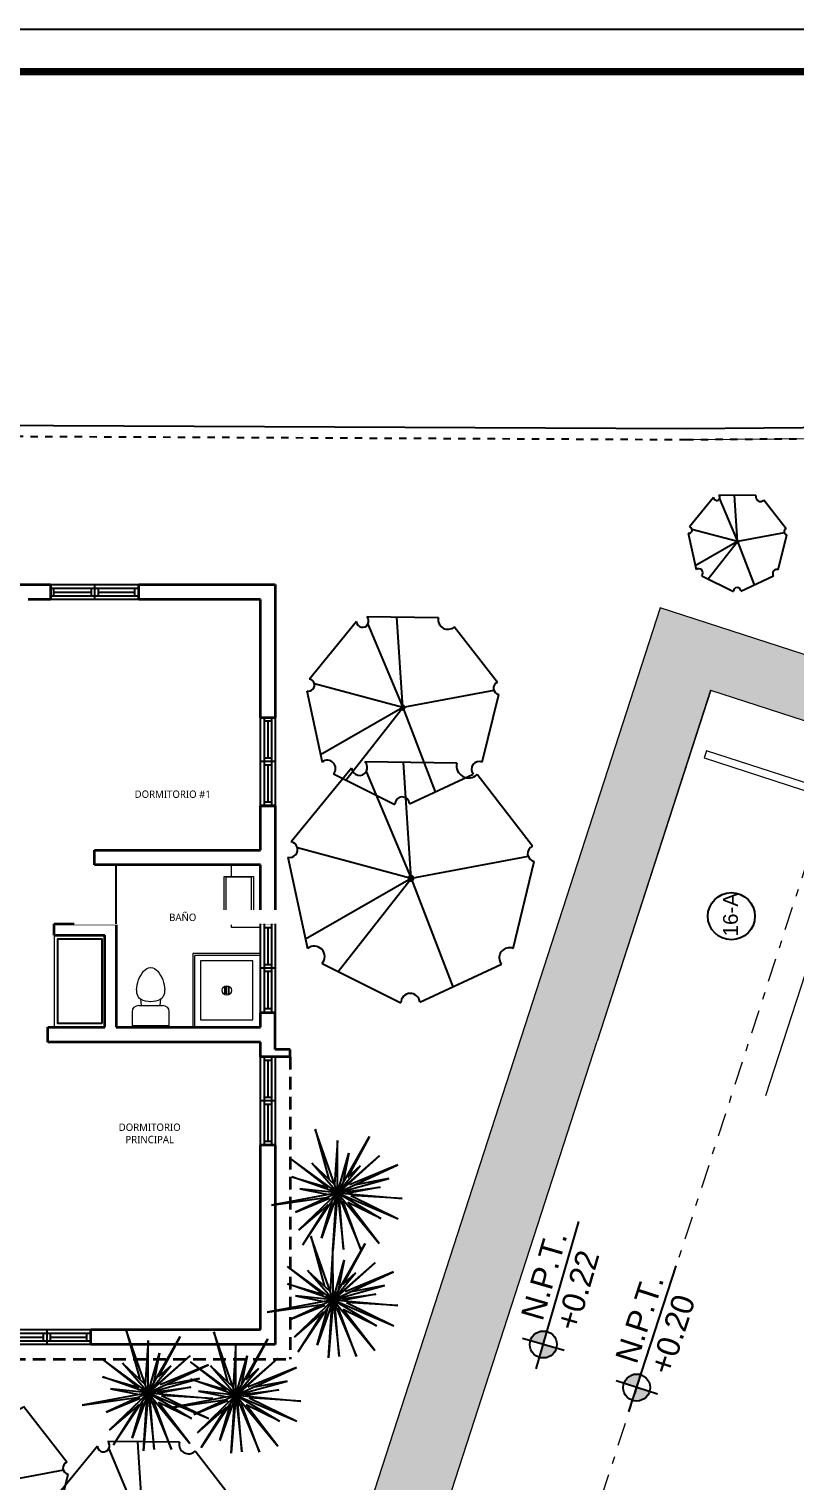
# Model space of a CAD drawing. Header units: feet. Extents: x 1019 to 2236, y -546 to 122.
# Drawn here: x 1092.99 to 1103.38, y -509.66 to -489.98 of the extents above; entities that cross this region are included whole.
import ezdxf

# ---------------------------------------------------------------- set-up
doc = ezdxf.new("R2010")
doc.units = ezdxf.units.FT
doc.header["$LTSCALE"] = 0.05
doc.header["$MEASUREMENT"] = 0
doc.linetypes.add('DASHDOT', pattern=[25.4, 12.7, -6.35, 0, -6.35])
doc.linetypes.add('HIDDEN', pattern=[9.525, 6.35, -3.175])
for name, color, linetype, lineweight in [('A-GENM', 8, 'Continuous', 9), ('A-WALL', 7, 'Continuous', 25), ('arq-pisos', 251, 'Continuous', 5), ('closet', 8, 'Continuous', 5), ('Dimension', 7, 'Continuous', 5), ('I-FURN', 8, 'Continuous', 0), ('None', 7, 'Continuous', 5), ('P-SANR-FIXT', 8, 'Continuous', 9), ('VUELOS', 8, 'HIDDEN', 0)]:
    doc.layers.add(name, color=color, linetype=linetype, lineweight=lineweight)
for name, color, linetype in [('MARCO', 1, 'Continuous'), ('MB3', 8, 'Continuous'), ('PERT-VENT', 8, 'Continuous'), ('PISO', 8, 'Continuous'), ('SOLAR', 2, 'DASHDOT'), ('TXT', 2, 'Continuous')]:
    doc.layers.add(name, color=color, linetype=linetype)
doc.layers.add('PLANTS', color=7, linetype='Continuous', true_color=0x005716)
doc.styles.add('ads', font='trebuc.ttf', dxfattribs={"height": 0.14})
doc.styles.add('ROMAND', font='arial.ttf')
doc.styles.get("Standard").update_dxf_attribs({"font": 'arial.ttf'})

# ---------------------------------------------------------------- blocks, each defined once
blk = doc.blocks.new('ARBOL4')
at = {"layer": 'PLANTS'}
for p, q in [((0.18998, 0.442934), (-0.157772, 0.457476)), ((-0.215225, 0.439234), (-0.445698, 0.173788)), ((-0.172006, 0.430212), (0, 0)), ((0.465439, 0.126688), (0.258534, 0.409628)), ((0, 0), (0.381619, 0.241316)), ((-0.474293, 0.087687), (-0.409359, -0.263952)), ((0.392021, -0.274733), (0.48214, 0.055782)), ((0, 0), (-0.436626, -0.116299)), ((-0.37373, -0.251589), (0, 0)), ((0, 0), (-0.030926, -0.456175)), ((0.410256, -0.207857), (0, 0)), ((0, 0), (0.311329, -0.356352)), ((-0.375843, -0.309965), (-0.049034, -0.484529)), ((0.011921, -0.485418), (0.345337, -0.341692))]:
    blk.add_line(p, q, dxfattribs=at)
for centre, radius, start, end in [((-0.189074, 0.45647), 0.031319, 213.386078, 1.840691), ((0.228399, 0.434803), 0.03927, 168.050674, 320.127319), ((-0.47347, 0.135212), 0.047533, 269.007996, 54.248581), ((0.474388, 0.091377), 0.036427, 104.220505, 282.287354), ((0, 0), 0.01, 0, 180), ((0, 0), 0.01, 180, 0), ((-0.383672, -0.280455), 0.030531, 284.858551, 147.280869), ((0.371318, -0.310052), 0.04094, 59.622765, 230.608597), ((-0.018543, -0.484042), 0.030495, 357.413361, 180.915833)]:
    blk.add_arc(centre, radius, start, end, dxfattribs=at)
blk = doc.blocks.new('T36')
at = {"color": 86, "linetype": 'Continuous'}
for p, q in [((-0.003, -0.009), (-0.054, 0.472)), ((-0.054, 0.472), (-0.003, 0.092)), ((-0.003, -0.009), (0.098, 0.472)), ((-0.003, 0.092), (0.098, 0.472)), ((-0.003, -0.009), (-0.294, 0.392)), ((-0.294, 0.392), (-0.079, 0.067)), ((-0.003, -0.009), (-0.181, 0.345)), ((-0.181, 0.345), (-0.083, 0.101)), ((-0.003, -0.009), (0.307, 0.369)), ((-0.003, -0.009), (0.123, 0.345)), ((0.307, 0.369), (0.053, 0.08)), ((0.123, 0.345), (0.053, 0.08)), ((-0.003, -0.009), (-0.333, 0.244)), ((-0.333, 0.244), (-0.029, 0.016)), ((-0.003, -0.009), (-0.105, 0.295)), ((-0.105, 0.295), (-0.011, 0.059)), ((-0.003, -0.009), (0.377, 0.244)), ((0.377, 0.244), (0.047, 0.041)), ((-0.003, -0.009), (-0.46, 0.143)), ((-0.46, 0.143), (-0.13, 0.041)), ((-0.003, -0.009), (-0.232, 0.117)), ((-0.232, 0.117), (-0.13, 0.041)), ((-0.003, -0.009), (0.402, 0.117)), ((0.402, 0.117), (0.047, 0.016)), ((-0.003, -0.009), (-0.308, 0.016)), ((-0.308, 0.016), (-0.079, 0.016)), ((-0.003, -0.009), (0.427, 0.041)), ((0.427, 0.041), (0.047, -0.009)), ((-0.003, -0.009), (-0.434, -0.263)), ((-0.434, -0.263), (-0.089, -0.09)), ((-0.003, -0.009), (-0.384, -0.085)), ((-0.384, -0.085), (-0.059, -0.042)), ((-0.003, -0.009), (-0.181, -0.39)), ((-0.003, -0.009), (-0.181, -0.238)), ((-0.181, -0.238), (-0.059, -0.042)), ((-0.029, -0.085), (-0.181, -0.39)), ((-0.003, -0.009), (-0.054, -0.364)), ((-0.054, -0.364), (-0.029, -0.085)), ((-0.003, -0.009), (0.183, -0.472)), ((-0.003, -0.009), (0.427, -0.187)), ((-0.003, -0.009), (0.022, -0.288)), ((-0.003, -0.009), (0.351, -0.06)), ((-0.003, -0.009), (0.199, -0.288)), ((-0.003, -0.009), (0.326, -0.238)), ((0.022, -0.288), (0.022, -0.085)), ((0.199, -0.288), (0.047, -0.06)), ((0.183, -0.472), (0.047, -0.085)), ((0.351, -0.06), (0.073, -0.035)), ((0.427, -0.187), (0.098, -0.06)), ((0.098, -0.06), (0.326, -0.238))]:
    blk.add_line(p, q, dxfattribs=at)
blk = doc.blocks.new('Arbol222')
at = {"layer": 'PLANTS', "lineweight": 15, "xscale": 1.5, "yscale": 1.5, "zscale": 1.5}
blk.add_blockref('T36', (0.005, 0.014), dxfattribs=at)
blk = doc.blocks.new('A$C7FF54E45')
at = {"layer": 'SOLAR', "linetype": 'Continuous', "ltscale": 0.15}
blk.add_lwpolyline([(66.124, 33.191), (34.853, 30.693), (7.642, 28.496), (3.32, 28.119), (3.338, 28.271), (7.63, 28.645), (34.841, 30.843), (66.26, 33.352), (68.078, 13.246), (60.53, 11.749), (47.102, 9.086), (34.373, 6.546), (24.073, 4.557), (22.007, 4.131), (9.481, 1.696), (-0.018, -0.156), (0, 0)], dxfattribs=at)
at = {"layer": 'SOLAR', "ltscale": 0.03}
blk.add_lwpolyline([(3.342, 28.196), (7.636, 28.57), (34.847, 30.768), (66.118, 33.265), (67.917, 13.367), (60.501, 11.896), (47.073, 9.233), (34.344, 6.693), (24.044, 4.704), (21.978, 4.278), (9.452, 1.843), (0, 0), (3.328, 28.184)], dxfattribs=at)
blk = doc.blocks.new('bath_sink_6127 - bath_sink_6127-542651-Nivel 1')
at = {"layer": 'I-FURN'}
for p, q in [((0.293, 0.244), (0.293, 0.4)), ((0.395, 0.244), (-0.005, 0.244)), ((-0.005, 0.244), (-0.005, -0.245)), ((0.025, -0.234), (0.025, 0.233)), ((0.025, 0.233), (0.369, 0.233)), ((0.369, 0.233), (0.369, -0.234)), ((0.395, -0.245), (0.395, 0.244)), ((-0.005, -0.245), (0.395, -0.245)), ((0.369, -0.234), (0.025, -0.234)), ((0.293, -0.448), (0.293, -0.245)), ((-0.1, -0.448), (0.293, -0.448))]:
    blk.add_line(p, q, dxfattribs=at)
blk = doc.blocks.new('Toilet_-_Tank_-_3D_4840 - 17_ High_ Seat Not Visible-536545-Nivel 1')
at = {"layer": 'P-SANR-FIXT'}
for p, q in [((0.248, 0.489), (-0.248, 0.489)), ((-0.248, 0.489), (-0.248, 0.298)), ((0.248, 0.298), (0.248, 0.489)), ((-0.159, 0.21), (-0.123, 0.21)), ((-0.123, 0.21), (-0.132, 0.127)), ((-0.123, 0.21), (0.123, 0.21)), ((0.132, 0.127), (0.123, 0.21)), ((0.123, 0.21), (0.159, 0.21))]:
    blk.add_line(p, q, dxfattribs=at)
for centre, radius, start, end in [((-0.159, 0.298), 0.0889, 180, 270), ((0.159, 0.298), 0.0889, 270, 360), ((-0.023, 0.008), 0.167, 151.0596, 182.709), ((-0.083, 0.041), 0.0995, 119.8981, 151.0596), ((0, -0.104), 0.266, 90.1019, 119.8981), ((0, -0.104), 0.266, 60.1019, 89.8981), ((0.083, 0.041), 0.0995, 28.9404, 60.1019), ((0.023, 0.008), 0.167, 357.291, 28.9404), ((0.25, 0.021), 0.441, 182.709, 218.5058), ((-0.25, 0.021), 0.441, 321.4942, 357.291), ((0.011, -0.169), 0.136, 218.5058, 265.219), ((-0.011, -0.169), 0.136, 274.781, 321.4942)]:
    blk.add_arc(centre, radius, start, end, dxfattribs=at)
blk = doc.blocks.new('Shower_Stall_9385 - 1-684532-Nivel 1')
at = {"layer": 'P-SANR-FIXT'}
for p, q in [((-0.576, 0.533), (0.424, 0.533)), ((-0.576, -0.381), (-0.576, 0.533)), ((0.424, 0.508), (-0.551, 0.508)), ((-0.551, -0.381), (-0.551, 0.508)), ((-0.475, -0.279), (-0.475, 0.432)), ((-0.475, 0.432), (0.322, 0.432)), ((0.322, 0.432), (0.322, -0.279)), ((-0.121, 0.108), (-0.032, 0.108)), ((-0.032, 0.099), (-0.121, 0.099)), ((-0.121, 0.081), (-0.032, 0.081)), ((-0.032, 0.072), (-0.121, 0.072)), ((-0.121, 0.053), (-0.032, 0.053)), ((-0.032, 0.044), (-0.121, 0.044)), ((-0.576, -0.381), (-0.551, -0.381)), ((-0.551, -0.381), (0.398, -0.381)), ((0.322, -0.279), (-0.475, -0.279))]:
    blk.add_line(p, q, dxfattribs=at)
for centre, radius, start, end in [((-0.076, 0.076), 0.0635, 360, 180), ((-0.076, 0.076), 0.0635, 0, 180), ((-0.076, 0.076), 0.0635, 180, 360), ((-0.076, 0.076), 0.0635, 180, 360), ((-0.121, 0.103), 0.00444, 90, 270), ((-0.121, 0.076), 0.00444, 90, 270), ((-0.121, 0.049), 0.00444, 90, 270), ((-0.032, 0.103), 0.00444, 270, 90), ((-0.032, 0.076), 0.00444, 270, 90), ((-0.032, 0.049), 0.00444, 270, 90), ((0.398, -0.356), 0.0254, 270, 360)]:
    blk.add_arc(centre, radius, start, end, dxfattribs=at)
blk = doc.blocks.new('A$C18ED6237')
at = {"layer": 'PERT-VENT', "extrusion": (-2.36783e-12, 8.94772e-16, -1)}
for p, q in [((1.2, 0.2), (0, 0.2)), ((0.6, 0.2), (0.6, 0)), ((1.2, 0.15), (0, 0.15)), ((1.2, 0.05), (0, 0.05)), ((0.054, 0.05), (0.054, 0.15)), ((0.553, 0.1), (0.054, 0.1)), ((0.553, 0.15), (0.553, 0.05)), ((0.647, 0.15), (0.647, 0.05)), ((1.153, 0.1), (0.647, 0.1)), ((0, 0), (1.2, 0))]:
    blk.add_line(p, q, dxfattribs=at)
at = {"layer": 'PERT-VENT'}
blk.add_line((1.153, 0.05), (1.153, 0.15), dxfattribs=at)
blk = doc.blocks.new('A$C04841795')
at = {"ltscale": 45}
h = blk.add_hatch(color=256, dxfattribs=at)
h.dxf.hatch_style = 1
h.paths.add_polyline_path([(0.179, 0.249), (0.179, 0.154), (0.274, 0.154, 0.414214)])
h.paths.add_polyline_path([(0.179, 0.154), (0.083, 0.154, 0.414214), (0.179, 0.058)])
at = {"layer": 'TXT', "ltscale": 45}
for p, q in [((0.179, 0), (0.179, 0.308)), ((0, 0.154), (1.087, 0.154))]:
    blk.add_line(p, q, dxfattribs=at)
blk.add_circle((0.179, 0.154), 0.0956, dxfattribs=at)

msp = doc.modelspace()

# ---------------------------------------------------------------- linework, layer by layer
at = {"layer": 'A-GENM'}
for p, q in [((1101.553, -497.827), (1097.198, -511.276)), ((1106.249, -499.348), (1101.553, -497.827)), ((1102.237, -498.942), (1100.697, -503.699)), ((1102.24, -498.943), (1100.7, -503.7)), ((1102.237, -498.942), (1120.511, -504.86)), ((1104.523, -499.683), (1102.983, -504.44)), ((1097.154, -514.64), (1100.7, -503.7))]:
    msp.add_line(p, q, dxfattribs=at)
msp.add_lwpolyline([(1104.053, -500.476), (1104.084, -500.381), (1102.181, -499.765), (1102.15, -499.86)], close=True, dxfattribs=at)
at = {"layer": 'A-WALL', "lineweight": 35, "extrusion": (-2.36659e-12, 8.94772e-16, -1)}
for p, q in [((1091.438, -497.511), (1093.284, -497.511)), ((1093.284, -497.511), (1093.284, -497.711)), ((1094.484, -497.511), (1096.334, -497.511)), ((1094.484, -497.711), (1094.484, -497.511)), ((1096.334, -497.511), (1096.334, -499.311)), ((1093.284, -497.711), (1092.984, -497.711)), ((1096.134, -497.711), (1094.484, -497.711)), ((1096.134, -499.311), (1096.134, -497.711)), ((1096.134, -499.311), (1096.334, -499.311)), ((1096.134, -500.511), (1096.334, -500.511)), ((1096.134, -501.111), (1096.134, -500.511)), ((1096.334, -500.511), (1096.134, -500.511)), ((1096.134, -500.511), (1096.334, -500.511)), ((1096.334, -500.511), (1096.334, -502.111)), ((1093.884, -501.111), (1096.134, -501.111)), ((1093.884, -501.311), (1093.884, -501.111)), ((1096.134, -501.311), (1093.884, -501.311)), ((1096.134, -502.111), (1096.134, -501.311)), ((1093.334, -502.111), (1094.174, -502.111)), ((1094.174, -502.111), (1094.174, -503.512)), ((1096.334, -502.111), (1096.134, -502.111)), ((1096.334, -502.111), (1096.134, -502.111)), ((1093.334, -502.261), (1094.024, -502.261)), ((1094.024, -503.512), (1094.024, -502.261)), ((1094.024, -503.511), (1094.024, -503.211)), ((1096.134, -503.311), (1096.334, -503.311)), ((1096.135, -503.512), (1096.135, -503.315)), ((1096.334, -503.811), (1096.334, -503.311)), ((1093.251, -503.712), (1093.251, -503.512)), ((1093.251, -503.512), (1094.024, -503.512)), ((1094.174, -503.512), (1096.135, -503.512)), ((1096.134, -503.712), (1093.251, -503.712)), ((1096.134, -507.611), (1096.134, -505.111)), ((1096.334, -505.111), (1096.334, -507.811)), ((1093.834, -507.811), (1093.834, -507.611)), ((1093.834, -507.611), (1096.134, -507.611)), ((1096.334, -507.811), (1093.834, -507.811))]:
    msp.add_line(p, q, dxfattribs=at)
at = {"layer": 'A-WALL', "lineweight": 35}
for p, q in [((1093.334, -502.261), (1093.334, -502.111)), ((1096.134, -503.911), (1096.134, -503.712)), ((1096.534, -503.811), (1096.334, -503.811)), ((1096.534, -503.911), (1096.134, -503.911)), ((1096.334, -505.111), (1096.134, -505.111))]:
    msp.add_line(p, q, dxfattribs=at)
at = {"layer": 'A-WALL', "lineweight": 35, "extrusion": (2.36783e-12, 8.94772e-16, -1)}
msp.add_line((1096.534, -503.911), (1096.534, -503.811), dxfattribs=at)
at = {"layer": 'closet'}
msp.add_line((1093.334, -502.261), (1093.334, -503.512), dxfattribs=at)
msp.add_line((1093.334, -502.261), (1093.334, -503.512), dxfattribs=at)
at = {"layer": 'Dimension'}
msp.add_line((1101.844, -495.544), (1103.954, -495.528), dxfattribs=at)
at = {"layer": 'MB3', "linetype": 'HIDDEN', "lineweight": 35, "ltscale": 0.54}
for p in [(1096.534, -503.911), (1092.234, -508.011)]:
    msp.add_line(p, (1096.534, -508.011), dxfattribs=at)
at = {"layer": 'PISO'}
msp.add_lwpolyline([(1093.984, -503.461), (1093.384, -503.461), (1093.384, -502.311), (1093.984, -502.311)], close=True, dxfattribs=at)
at = {"layer": 'TXT'}
msp.add_circle((1102.518, -502.006), 0.319, dxfattribs=at)
at = {"layer": 'VUELOS', "linetype": 'DASHDOT', "ltscale": 0.5}
msp.add_line((1096.683, -522.465), (1107.015, -490.558), dxfattribs=at)

# ---------------------------------------------------------------- block references
at = {"xscale": -1}
for p in [(1094.484, -497.711), (1093.834, -507.811)]:
    msp.add_blockref('A$C18ED6237', p, dxfattribs=at)
at = {"ltscale": 45}
for p, xscale, yscale, zscale, rotation in [((1100.156, -508.223), 1.910999999999988, 1.910999999999988, 1.910999999999988, 73.83679829917274), ((1100.156, -508.223), 1.910999999999988, 1.910999999999988, 1.910999999999988, 73.83679829917274), ((1101.409, -508.812), 1.911000000000012, 1.911000000000012, 1.911000000000012, 72.05701266037404), ((1101.409, -508.812), 1.911000000000012, 1.911000000000012, 1.911000000000012, 72.05701266037404)]:
    msp.add_blockref('A$C04841795', p, dxfattribs=dict(at, xscale=xscale, yscale=yscale, zscale=zscale, rotation=rotation))
at = {"layer": 'I-FURN', "extrusion": (-2.36659e-12, 8.94772e-16, -1)}
msp.add_blockref('bath_sink_6127 - bath_sink_6127-542651-Nivel 1', (-1096.034, -501.711, 0), dxfattribs=at)
at = {"layer": 'None', "lineweight": 15}
for name, p, xscale, yscale, zscale, rotation in [('ARBOL4', (1102.6, -496.928), 1.39517757213431, 1.39517757213431, 1.39517757213431, 258.7903459937162), ('ARBOL4', (1098.062, -499.177), 2.714450404586404, 2.714450404586404, 2.714450404586404, 258.790345993717), ('ARBOL4', (1098.174, -501.494), 3.487943930335797, 3.487943930335797, 3.487943930335797, 258.7903459937169), ('Arbol222', (1097.176, -505.755), 1.215642893999433, 1.215642893999433, 1.215642893999433, 258.7903459937173), ('Arbol222', (1097.116, -507.206), 1.215642893999433, 1.215642893999433, 1.215642893999433, 258.7903459937173), ('Arbol222', (1094.609, -508.466), 1.215642893999433, 1.215642893999433, 1.215642893999433, 258.7903459937173), ('Arbol222', (1095.8, -508.5), 1.215642893999433, 1.215642893999433, 1.215642893999433, 258.7903459937173), ('ARBOL4', (1092.224, -509.749), 2.714450404586404, 2.714450404586404, 2.714450404586404, 258.790345993717), ('ARBOL4', (1094.549, -510.355), 2.714450404586404, 2.714450404586404, 2.714450404586404, 258.790345993717)]:
    msp.add_blockref(name, p, dxfattribs=dict(at, xscale=xscale, yscale=yscale, zscale=zscale, rotation=rotation))
at = {"layer": 'P-SANR-FIXT', "extrusion": (-2.36659e-12, 8.94772e-16, -1)}
for name, p, rotation in [('Shower_Stall_9385 - 1-684532-Nivel 1', (-1095.751, -503.088, 0), 269.9999999999968), ('Toilet_-_Tank_-_3D_4840 - 17_ High_ Seat Not Visible-536545-Nivel 1', (-1094.644, -503.005, 0), 180)]:
    msp.add_blockref(name, p, dxfattribs=dict(at, rotation=rotation))
at = {"layer": 'PISO', "rotation": 168.7903459937089}
msp.add_blockref('A$C7FF54E45', (1126.403, -495.604), dxfattribs=at)

# ---------------------------------------------------------------- texts
at = {"layer": 'TXT', "ltscale": 45, "style": 'ROMAND'}
for s, rotation, p in [('N.P.T.', 73.8368, (1099.956, -507.508)), ('N.P.T.', 73.8368, (1099.956, -507.508)), ('+0.22', 73.8368, (1100.428, -507.645)), ('N.P.T.', 72.057, (1101.231, -508.092)), ('N.P.T.', 72.057, (1101.231, -508.092)), ('+0.20', 72.057, (1101.698, -508.243))]:
    msp.add_text(s, height=0.3096, rotation=rotation, dxfattribs=at).set_placement(p)
at = {"layer": 'TXT', "insert": (1102.406, -502.28), "char_height": 0.2, "attachment_point": 1, "rotation": 90}
msp.add_mtext_dynamic_manual_height_columns('16-A', width=0.99636, gutter_width=1, heights=[0], dxfattribs=at)

# ---------------------------------------------------------------- next in the draw order: texts
at = {"layer": 'TXT', "char_height": 0.1, "width": 2.838, "attachment_point": 2, "style": 'ads', "bg_fill": 2}
for s, insert in [('DORMITORIO #1', (1094.943, -500.302)), ('BAÑO', (1095.079, -501.971)), ('DORMITORIO \\PPRINCIPAL', (1094.631, -504.817))]:
    msp.add_mtext(s, dxfattribs=dict(at, insert=insert))

# ---------------------------------------------------------------- next in the draw order: hatches: boundary and pattern name
at = {"layer": 'arq-pisos'}
h = msp.add_hatch(dxfattribs=at)
h.set_pattern_fill('AR-HBONE', color=256, scale=0.06, angle=90)
h.set_pattern_definition([(135, (856.05644, -198.79704), (-0.33941125, 5e-17), [0.72, -0.24]), (225, (855.88674, -198.62733), (-0.33941125, 5e-17), [0.72, -0.24])])
edge = h.paths.add_edge_path()
edge.add_line((1079.731, -513.492), (1086.908, -513.483))
edge.add_line((1086.908, -513.483), (1086.908, -513.482))
edge.add_line((1086.908, -513.482), (1095.404, -513.471))
edge.add_line((1095.404, -513.471), (1095.591, -514.615))
edge.add_arc((1096.578, -514.453), 1, 189.2909, 252.057)
edge.add_line((1096.27, -515.405), (1115.308, -521.57))
edge.add_line((1115.308, -521.57), (1115.616, -520.618))
edge.add_line((1115.616, -520.618), (1097.154, -514.64))
edge.add_line((1097.154, -514.64), (1102.237, -498.942))
edge.add_line((1102.237, -498.942), (1106.806, -500.422))
edge.add_line((1106.806, -500.422), (1108.337, -495.662))
edge.add_line((1108.337, -495.662), (1107.969, -495.543))
edge.add_line((1107.969, -495.543), (1107.482, -495.541))
edge.add_line((1107.482, -495.541), (1106.249, -499.348))
edge.add_line((1106.249, -499.348), (1101.553, -497.827))
edge.add_line((1101.553, -497.827), (1097.198, -511.276))
edge.add_arc((1096.247, -510.968), 1, 270.0737, 342.057, ccw=False)
edge.add_line((1096.248, -511.968), (1086.442, -511.981))
edge.add_line((1086.442, -511.981), (1086.442, -508.811))
edge.add_line((1086.442, -508.811), (1084.438, -508.814))
edge.add_line((1084.438, -508.814), (1084.442, -511.985))
edge.add_line((1084.442, -511.985), (1079.729, -511.991))
edge.add_line((1079.729, -511.991), (1070.168, -505.813))
edge.add_line((1070.168, -505.813), (1069.936, -507.8))
edge.add_line((1069.936, -507.8), (1078.498, -513.332))
edge.add_arc((1079.041, -512.492), 1, 237.1316, 270.0737)
edge.add_line((1079.042, -513.492), (1079.731, -513.492))

# ---------------------------------------------------------------- next in the draw order: linework, layer by layer
at = {"layer": 'MARCO'}
msp.add_lwpolyline([(1053.536, -489.979), (1139.54, -489.979), (1139.54, -545.982), (1053.536, -545.982)], close=True, dxfattribs=at)
at = {"layer": 'MARCO', "const_width": 0.1}
msp.add_lwpolyline([(1129.976, -490.558), (1054.114, -490.558), (1054.114, -545.403), (1129.976, -545.403)], close=True, dxfattribs=at)
at = {"layer": 'PISO'}
msp.add_line((1094.174, -502.111), (1094.174, -501.311), dxfattribs=at)

# ---------------------------------------------------------------- next in the draw order: block references
at = {"xscale": -1, "rotation": 270}
for p in [(1096.134, -500.511), (1096.134, -503.311), (1096.134, -505.111)]:
    msp.add_blockref('A$C18ED6237', p, dxfattribs=at)

doc.saveas('drawing.dxf')
